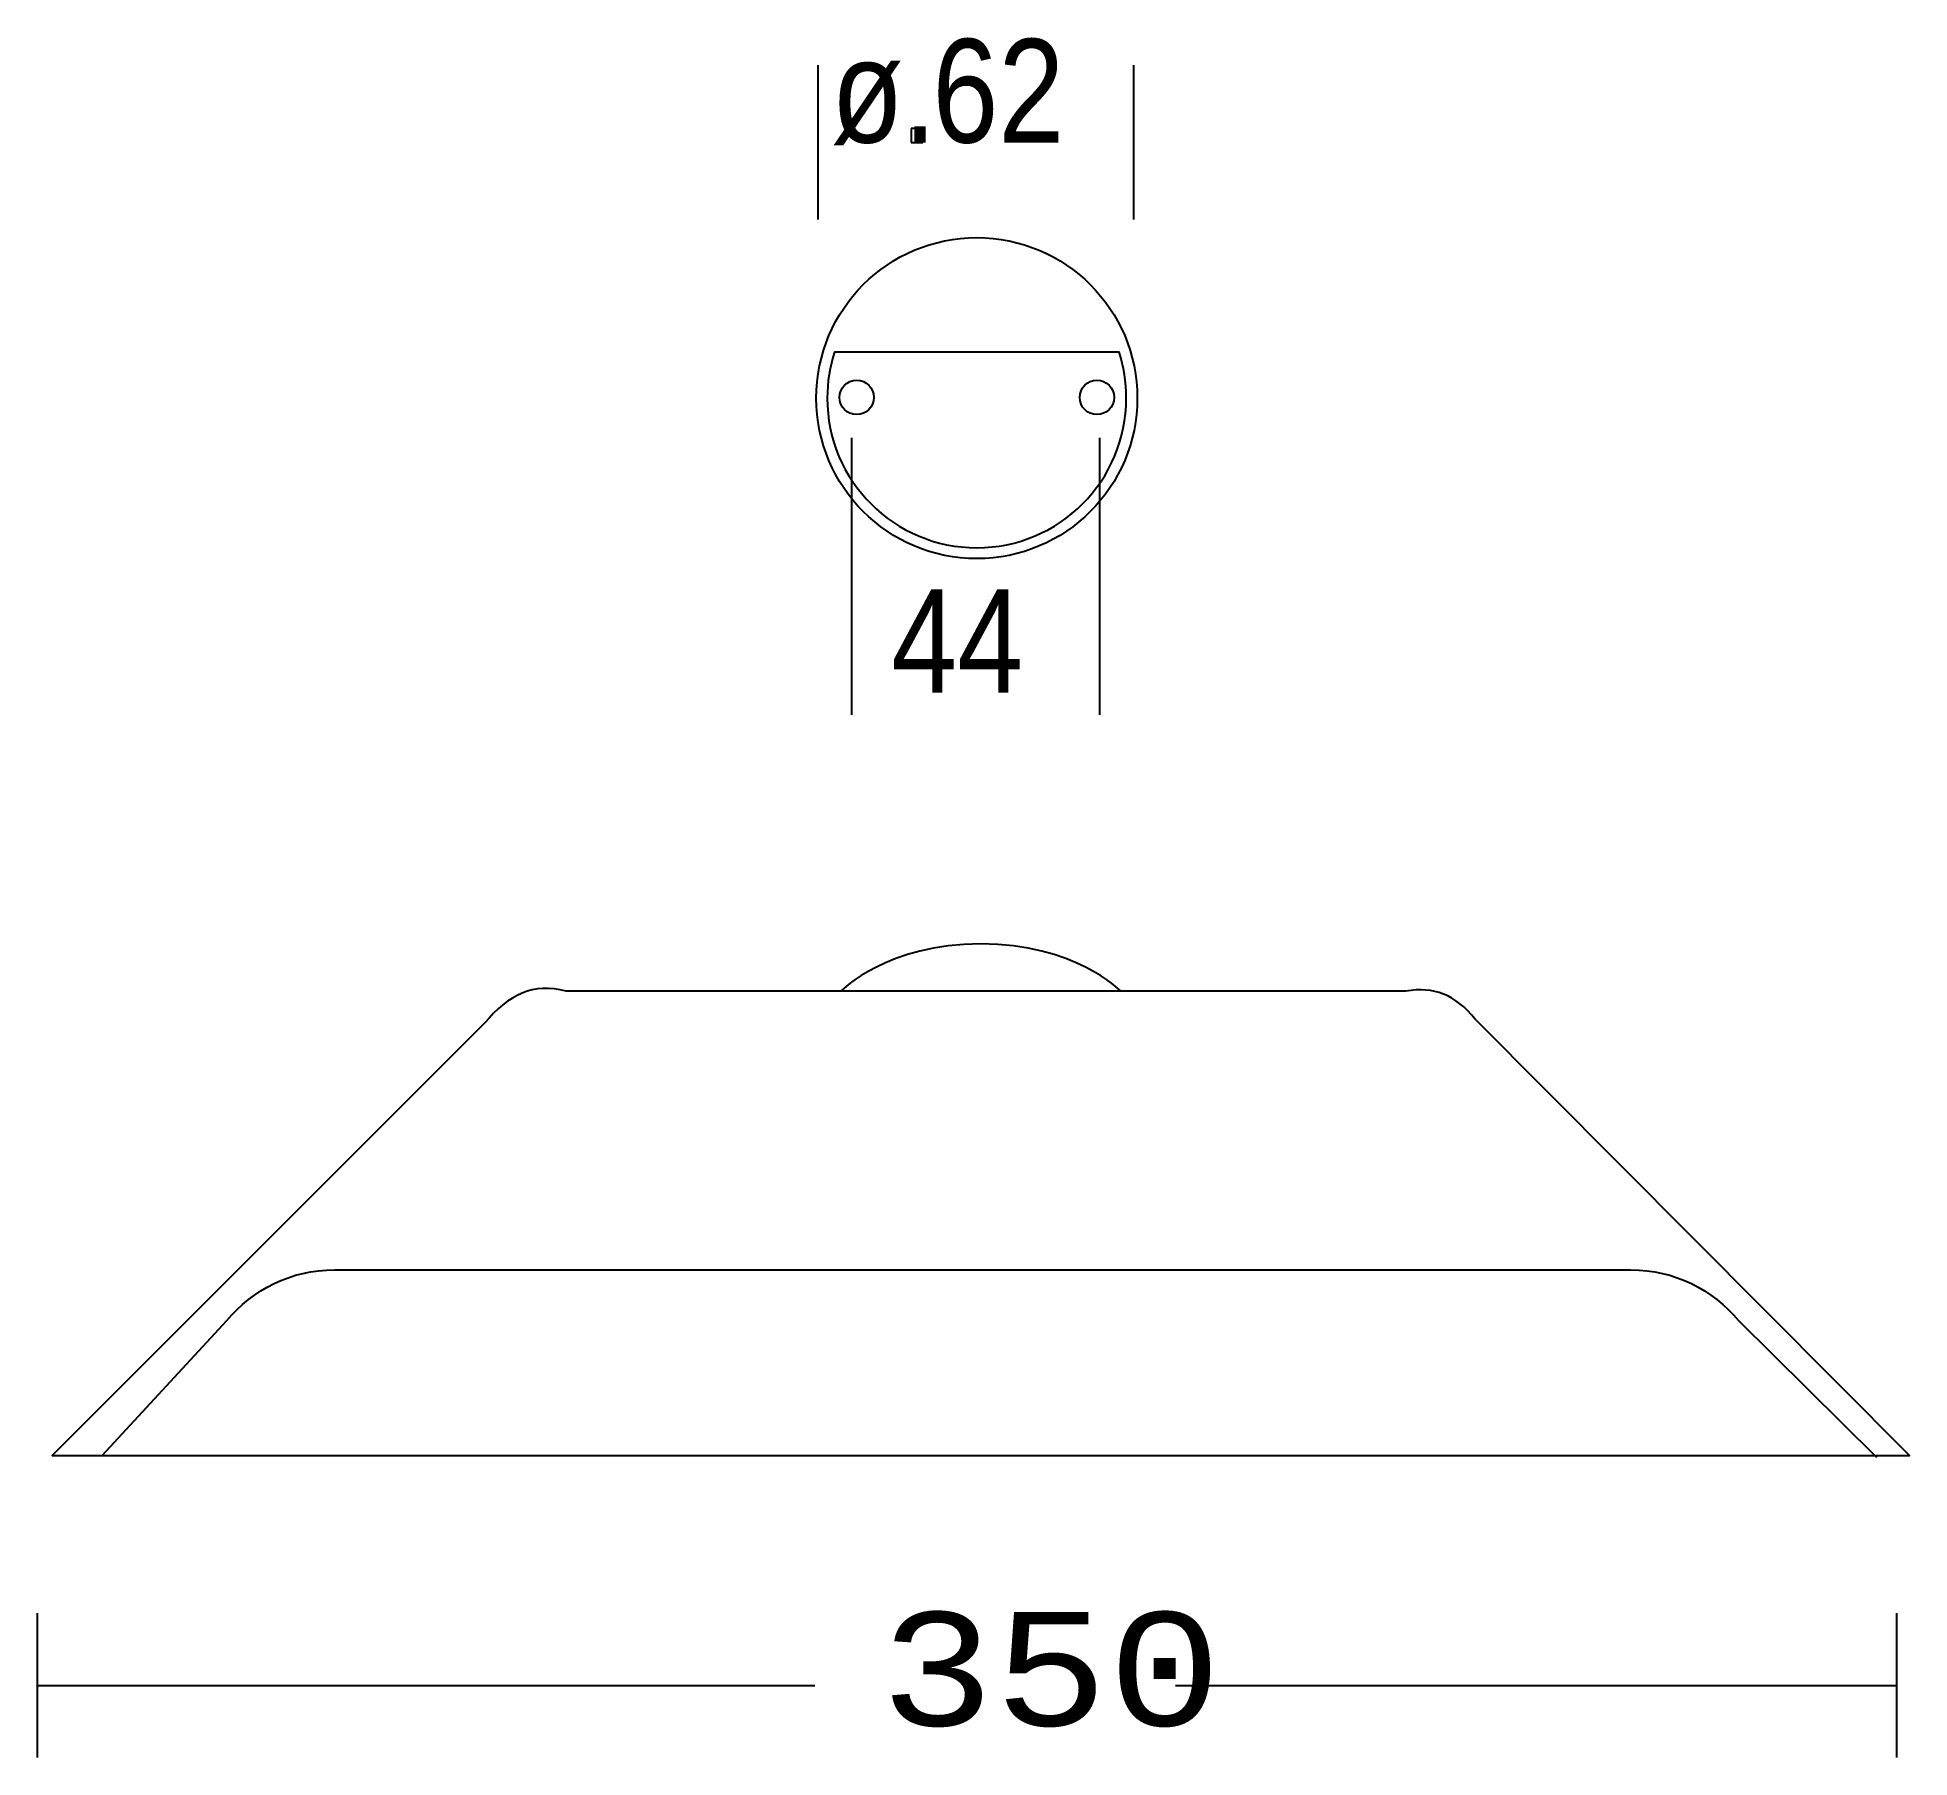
# Model space of a CAD drawing. Extents: x 0 to 223, y 7 to 212.
import ezdxf

# ---------------------------------------------------------------- set-up
doc = ezdxf.new("R2010")
doc.units = 0
doc.linetypes.add('AI9-LType1', pattern=[6.35, 3.175, -3.175])
doc.layers.add('LIVELLO_1', color=160, linetype='Continuous')
doc.styles.add('STD', font='txt')

# ---------------------------------------------------------------- blocks, each defined once
blk = doc.blocks.new('AI9-BLK1')
at = {"layer": 'LIVELLO_1', "color": 7}
for p, q in [((-18.72, 79.93), (-18.72, 98.26)), ((18.72, 79.93), (18.72, 98.26)), ((-14.72, 21.19), (-14.72, 54.05)), ((14.68, 21.19), (14.68, 54.05)), ((-111.35, -102.51), (-111.35, -85.4)), ((109.23, -102.51), (109.23, -85.4)), ((-111.35, -93.95), (-19.13, -93.95)), ((23.65, -93.95), (109.23, -93.95))]:
    blk.add_line(p, q, dxfattribs=at)
at = {"layer": 'LIVELLO_1', "color": 7, "linetype": 'AI9-LType1'}
blk.add_lwpolyline([(-6.33, 89.09), (-6.33, 90.74), (-7.69, 90.74), (-7.69, 89.09)], close=True, dxfattribs=at)
at = {"layer": 'LIVELLO_1', "color": 7}
for centre, radius in [((0.09, 58.76), 19.04), ((-14.16, 58.84), 2.04), ((14.34, 58.84), 2.04)]:
    blk.add_circle(centre, radius, dxfattribs=at)
for points, knots in [([(-17.65, 58.76), (-17.65, 60.67), (-17.35, 62.5), (-16.79, 64.22), (-16.79, 64.22), (16.98, 64.22), (16.98, 64.22), (17.53, 62.5), (17.83, 60.67), (17.83, 58.76), (17.83, 48.96), (9.89, 41.01), (0.09, 41.01), (-9.71, 41.01), (-17.65, 48.96), (-17.65, 58.76)], [0, 0, 0, 0, 1, 1, 1, 2, 2, 2, 3, 3, 3, 4, 4, 4, 5, 5, 5, 5]), ([(17.1, -11.5), (17.1, -11.5), (11.59, -5.98), (0.57, -5.98), (-10.44, -5.98), (-15.95, -11.5), (-15.95, -11.5)], [0, 0, 0, 0, 1, 1, 1, 2, 2, 2, 2]), ([(59.23, -14.91), (59.23, -14.91), (110.75, -66.69), (110.75, -66.69), (110.75, -66.69), (-109.6, -66.69), (-109.6, -66.69), (-109.6, -66.69), (-58.32, -15.41), (-58.32, -15.41), (-55.43, -11.99), (-52.51, -10.53), (-48.63, -11.6), (-48.63, -11.6), (50.98, -11.6), (50.98, -11.6), (54.38, -11.02), (56.8, -11.99), (59.23, -14.91)], [0, 0, 0, 0, 1, 1, 1, 2, 2, 2, 3, 3, 3, 4, 4, 4, 5, 5, 5, 6, 6, 6, 6]), ([(-103.66, -66.69), (-103.66, -66.69), (-88.87, -50.67), (-88.87, -50.67), (-85.84, -46.99), (-81.25, -44.65), (-76.11, -44.65), (-76.11, -44.65), (77.7, -44.65), (77.7, -44.65), (82.83, -44.65), (87.42, -46.99), (90.45, -50.67), (90.45, -50.67), (106.84, -66.89), (106.84, -66.89)], [0, 0, 0, 0, 1, 1, 1, 2, 2, 2, 3, 3, 3, 4, 4, 4, 5, 5, 5, 5])]:
    blk.add_open_spline(points, degree=3, knots=knots, dxfattribs=at)
at = {"layer": 'LIVELLO_1', "color": 7, "attachment_point": 1, "style": 'STD'}
for s, insert, char_height in [('\\fArial Narrow|b0|i0;\\H12.2824;\\C7;62', (-5.17, 101.36), 12.2824), ('\\fArial Narrow|b0|i0;\\H12.2824;\\C7;44', (-10.05, 36.09), 12.2824), ('\\fCourier|b0|i0;\\H13.4768;\\C7;350', (-11.37, -85.26), 13.4768)]:
    blk.add_mtext(s, dxfattribs=dict(at, insert=insert, char_height=char_height))
at = {"layer": 'LIVELLO_1', "color": 7, "linetype": 'AI9-LType1', "insert": (-17.2, 101.36), "char_height": 12.2824, "attachment_point": 1, "style": 'STD'}
blk.add_mtext('\\fArial Narrow|b0|i0;\\H12.2824;\\C7;ø.', dxfattribs=at)

msp = doc.modelspace()

# ---------------------------------------------------------------- block references
at = {"layer": 'LIVELLO_1', "color": 7}
msp.add_blockref('AI9-BLK1', (111.777673, 109.960902), dxfattribs=at)

doc.saveas('drawing.dxf')
